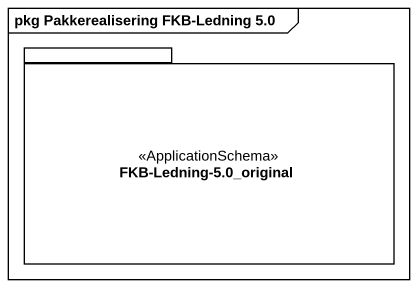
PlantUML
@startuml
mainframe pkg Pakkerealisering FKB-Ledning 5.0
package "FKB-Ledning-5.0_original" as FKB_Ledning_5_0_original <<ApplicationSchema>> {
}
@enduml
